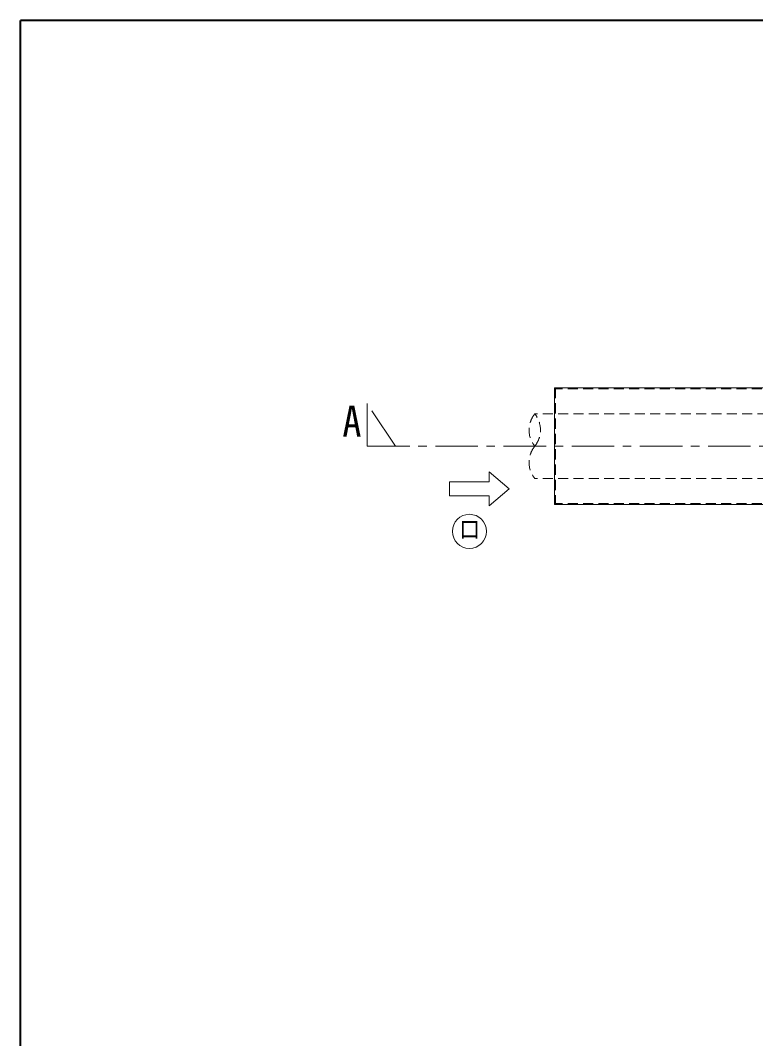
# Model space of a CAD drawing. Units: millimetres at full size, sheet at 1:15; details may follow other scales. Extents: x -3171 to 2904, y -2098 to 2117.
# Drawn here: x -3171 to -1877, y 324 to 2117 of the extents above; entities that cross this region are included whole.
import ezdxf
from ezdxf.enums import TextEntityAlignment as Align

# ---------------------------------------------------------------- set-up
doc = ezdxf.new("R2010")
doc.units = ezdxf.units.MM
doc.header["$LTSCALE"] = 15
doc.linetypes.add('CHAIN1', pattern=[8, 5, -1, 1, -1])
doc.linetypes.add('DASHED1', pattern=[1.8, 1.2, -0.6])
doc.layers.add('0-0_ﾚｲﾔ1', color=4, linetype='Continuous', lineweight=9)
doc.styles.add('ＭＳ ゴシック', font='')
doc.styles.get('ＭＳ ゴシック').set_extended_font_data('MS Gothic')

msp = doc.modelspace()

# ---------------------------------------------------------------- linework, layer by layer
at = {"layer": '0-0_ﾚｲﾔ1', "color": 1, "lineweight": 40}
for p in [(-3170.88, -2097.95), (2904.12, 2117.05)]:
    msp.add_line(p, (-3170.88, 2117.05), dxfattribs=at)
at = {"layer": '0-0_ﾚｲﾔ1'}
for p, q in [((-2230.38, 1469.55), (-2230.38, 1264.55)), ((-1835.38, 1469.55), (-2230.38, 1469.55)), ((-2310.38, 1292.05), (-2345.38, 1322.05)), ((-2345.38, 1322.05), (-2345.38, 1304.55)), ((-2415.38, 1304.55), (-2345.38, 1304.55)), ((-2415.38, 1304.55), (-2415.38, 1279.55)), ((-2310.38, 1292.05), (-2345.38, 1262.05)), ((-1835.38, 1264.55), (-2230.38, 1264.55))]:
    msp.add_line(p, q, dxfattribs=at)
at = {"layer": '0-0_ﾚｲﾔ1', "linetype": 'DASHED1'}
for p, q in [((-2228.78, 1469.55), (-2228.78, 1264.55)), ((-1730.38, 1467.95), (-2228.78, 1467.95)), ((-1720.38, 1424.05), (-2265.38, 1424.05)), ((-2230.38, 1430.05), (-2228.78, 1430.05)), ((-1720.38, 1310.05), (-2265.38, 1310.05)), ((-2230.38, 1304.05), (-2228.78, 1304.05)), ((-1730.38, 1266.15), (-2228.78, 1266.15))]:
    msp.add_line(p, q, dxfattribs=at)
at = {"layer": '0-0_ﾚｲﾔ1', "linetype": 'CHAIN1'}
for p, q in [((-2510.38, 1367.05), (-2560.38, 1442.05)), ((-2560.38, 1442.05), (-2560.38, 1367.05)), ((-2560.38, 1367.05), (109.62, 1367.05))]:
    msp.add_line(p, q, dxfattribs=at)
at = {"layer": '0-0_ﾚｲﾔ1'}
msp.add_lwpolyline([(-2415.38, 1279.55), (-2345.38, 1279.55), (-2345.38, 1262.05)], dxfattribs=at)
at = {"layer": '0-0_ﾚｲﾔ1', "color": 7, "lineweight": 18}
msp.add_circle((-2380.38, 1217.05), 30, dxfattribs=at)
at = {"layer": '0-0_ﾚｲﾔ1', "linetype": 'DASHED1'}
for centre, start, end in [((-2229.77, 1395.55), 141.33038, 218.66962), ((-2301, 1395.55), 321.33038, 38.66962), ((-2229.77, 1338.55), 141.33038, 218.66962)]:
    msp.add_arc(centre, 45.61, start, end, dxfattribs=at)

# ---------------------------------------------------------------- texts
at = {"layer": '0-0_ﾚｲﾔ1', "color": 7, "style": 'ＭＳ ゴシック'}
for s, height, width, p in [('A', 54.99, 0.9, (-2604.13, 1367.05)), ('ロ', 32.99, 0.85, (-2399.13, 1194.55))]:
    msp.add_text(s, height=height, dxfattribs=dict(at, width=width)).set_placement(p, align=Align.BOTTOM_LEFT)

doc.saveas('drawing.dxf')
